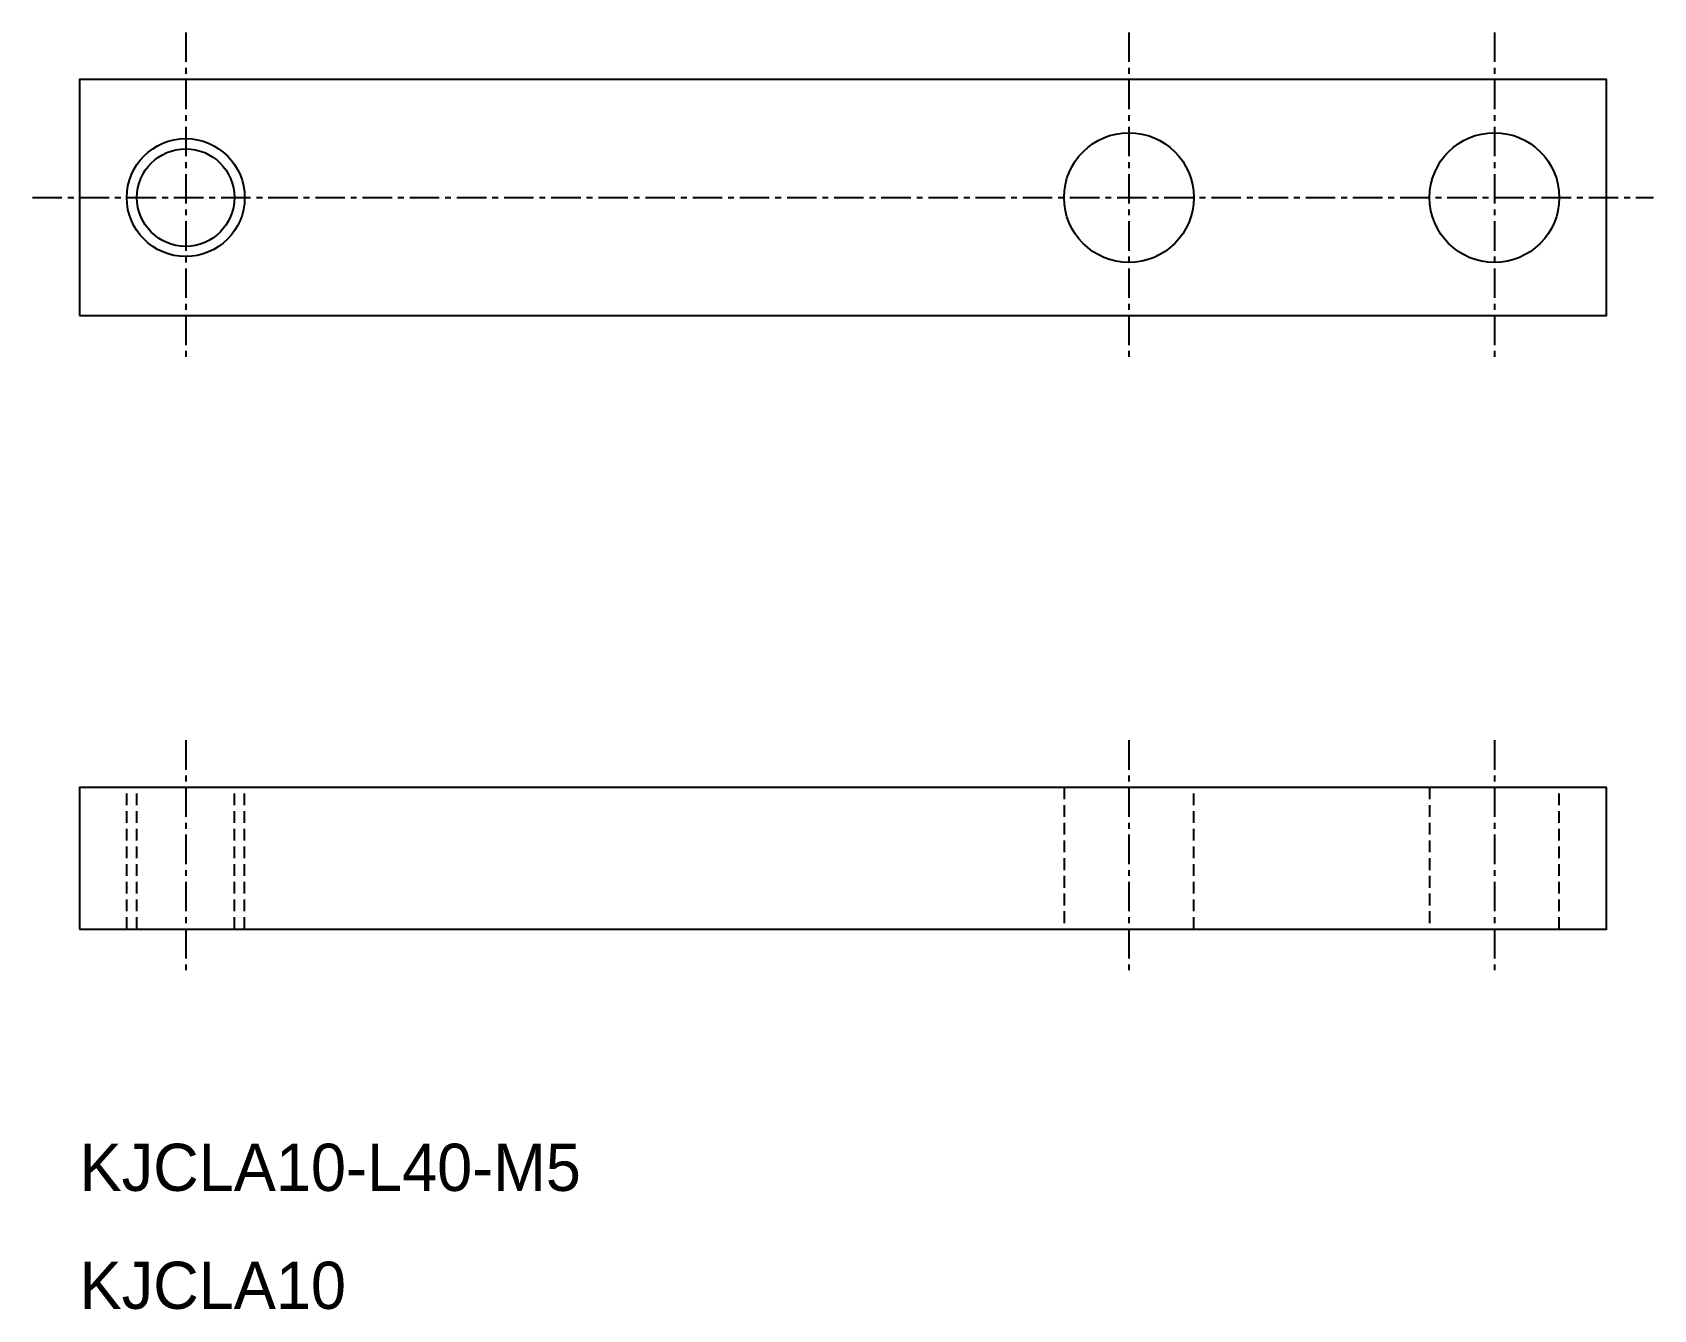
# Model space of a CAD drawing. Extents: x -793.4 to -724.6, y -1110.8 to -1056.7.
import ezdxf

# ---------------------------------------------------------------- set-up
doc = ezdxf.new("R2010")
doc.units = 0
doc.linetypes.add('CENTER', pattern=[2, 1.25, -0.25, 0.25, -0.25])
doc.linetypes.add('DASHED', pattern=[0.75, 0.5, -0.25])
doc.layers.get('0').update_dxf_attribs({"linetype": 'CONTINUOUS'})
doc.layers.add('CENTER', color=1, linetype='CENTER')

msp = doc.modelspace()

# ---------------------------------------------------------------- linework, layer by layer
at = {"color": 3, "linetype": 'DASHED'}
for p, q in [((-789.368, -1094.707), (-789.368, -1088.707)), ((-788.935, -1094.707), (-788.935, -1088.707)), ((-784.801, -1094.707), (-784.801, -1088.707)), ((-784.368, -1094.707), (-784.368, -1088.707)), ((-749.618, -1088.707), (-749.618, -1094.707)), ((-744.118, -1094.707), (-744.118, -1088.707)), ((-734.118, -1088.707), (-734.118, -1094.707)), ((-728.618, -1094.707), (-728.618, -1088.707))]:
    msp.add_line(p, q, dxfattribs=at)
at = {"color": 7, "linetype": 'CONTINUOUS'}
for points in [[(-791.368, -1068.707), (-726.618, -1068.707), (-726.618, -1058.707), (-791.368, -1058.707)], [(-791.368, -1094.707), (-726.618, -1094.707), (-726.618, -1088.707), (-791.368, -1088.707)]]:
    msp.add_lwpolyline(points, close=True, dxfattribs=at)
at = {"color": 3, "linetype": 'CONTINUOUS'}
msp.add_circle((-786.868, -1063.707), 2.5, dxfattribs=at)
at = {"color": 7, "linetype": 'CONTINUOUS'}
for centre, radius in [((-746.868, -1063.707), 2.75), ((-731.368, -1063.707), 2.75), ((-786.868, -1063.707), 2.067)]:
    msp.add_circle(centre, radius, dxfattribs=at)
at = {"layer": 'CENTER', "color": 1, "linetype": 'CENTER'}
for p, q in [((-786.868, -1056.707), (-786.868, -1070.707)), ((-746.868, -1056.707), (-746.868, -1070.707)), ((-731.368, -1056.707), (-731.368, -1070.707)), ((-793.368, -1063.707), (-724.618, -1063.707)), ((-786.868, -1086.707), (-786.868, -1096.707)), ((-746.868, -1086.707), (-746.868, -1096.707)), ((-731.368, -1086.707), (-731.368, -1096.707))]:
    msp.add_line(p, q, dxfattribs=at)

# ---------------------------------------------------------------- texts
for s, p in [('KJCLA10-L40-M5', (-791.368, -1105.808)), ('KJCLA10', (-791.368, -1110.808))]:
    msp.add_text(s, height=2).set_placement(p)

doc.saveas('drawing.dxf')
